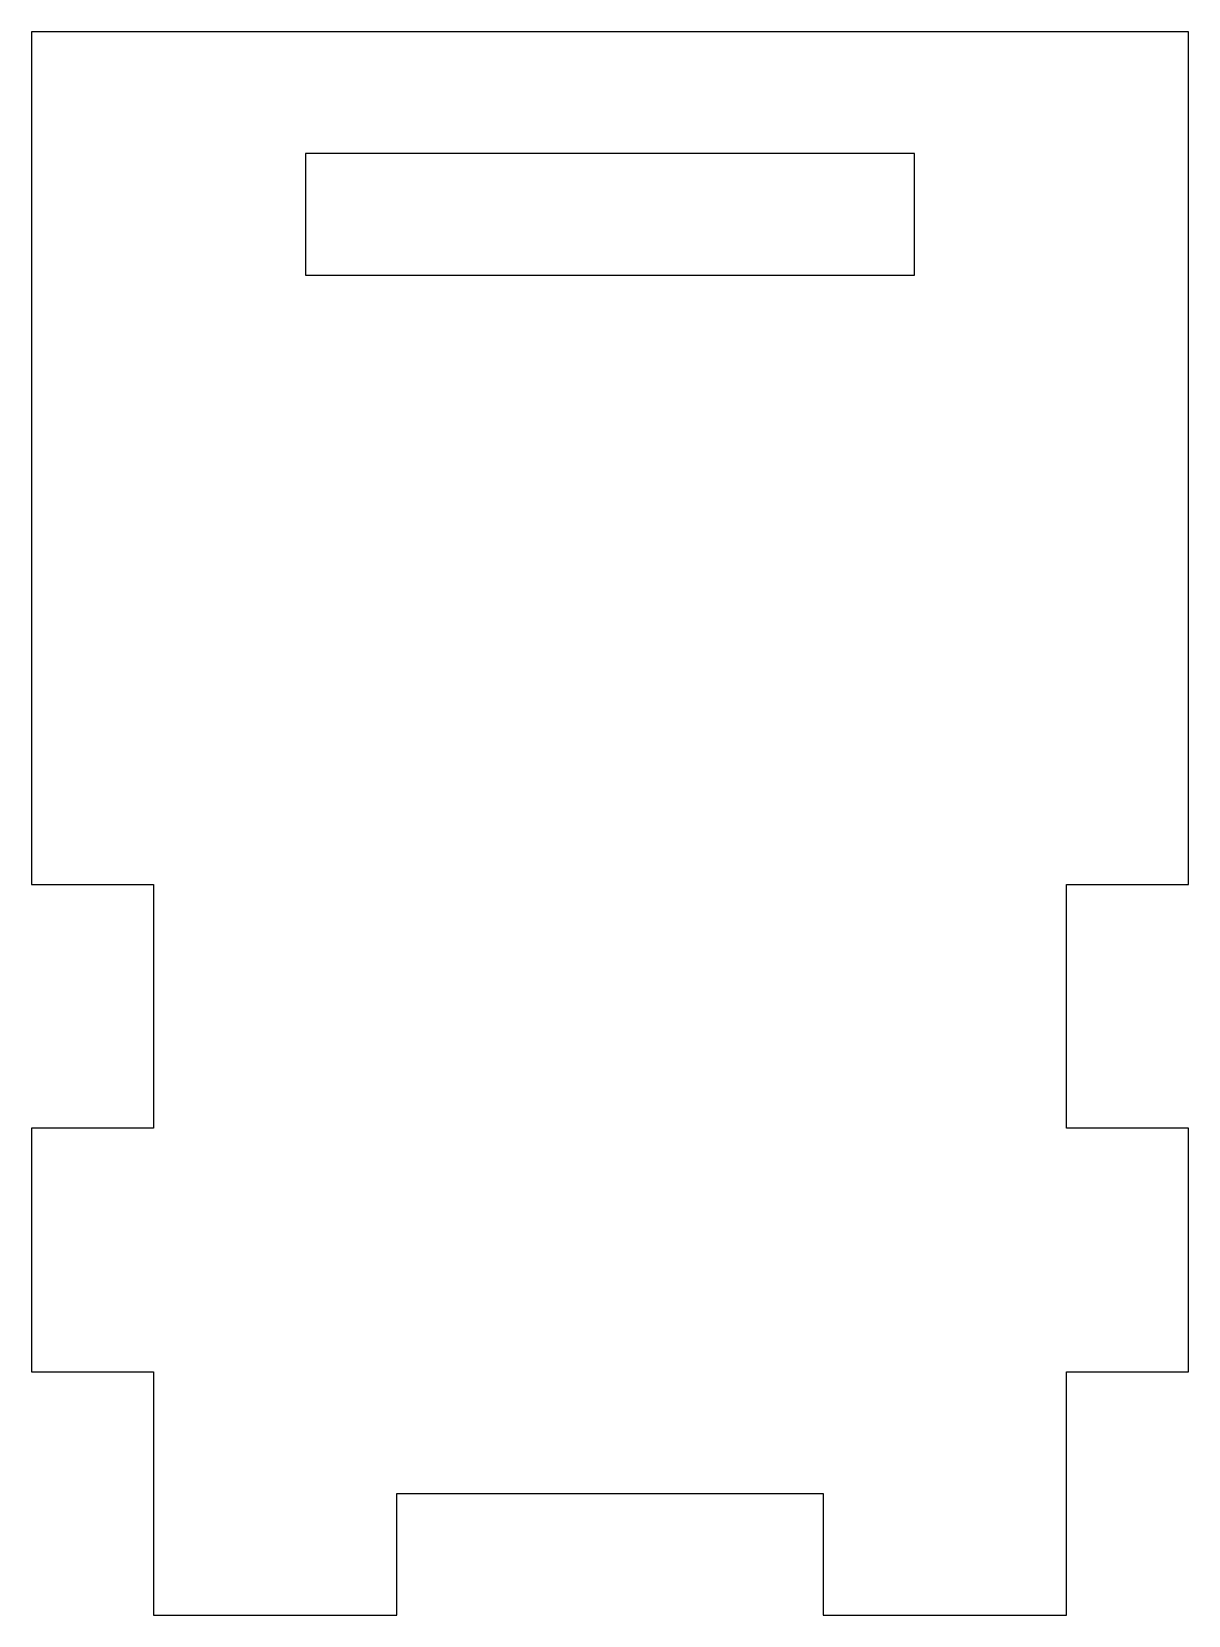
# Model space of a CAD drawing. Header units: millimetres. Extents: x -3 to 25.5, y 0 to 39.
import ezdxf

# ---------------------------------------------------------------- set-up
doc = ezdxf.new("R2010")
doc.units = ezdxf.units.MM

msp = doc.modelspace()

# ---------------------------------------------------------------- linework, layer by layer
at = {"color": 7, "linetype": 'Continuous', "lineweight": 25}
for p, q in [((-3, 39), (-3, 18)), ((25.5, 39), (-3, 39)), ((25.5, 18), (25.5, 39)), ((18.75, 36), (3.75, 36)), ((3.75, 36), (3.75, 33)), ((18.75, 33), (18.75, 36)), ((3.75, 33), (18.75, 33)), ((-3, 18), (0, 18)), ((0, 18), (0, 12)), ((22.5, 18), (25.5, 18)), ((22.5, 12), (22.5, 18)), ((-3, 12), (-3, 6)), ((0, 12), (-3, 12)), ((25.5, 12), (22.5, 12)), ((25.5, 6), (25.5, 12)), ((-3, 6), (0, 6)), ((0, 6), (0, 0)), ((22.5, 6), (25.5, 6)), ((22.5, 0), (22.5, 6)), ((6, 3), (16.5, 3)), ((6, 0), (6, 3)), ((16.5, 3), (16.5, 0)), ((0, 0), (6, 0)), ((16.5, 0), (22.5, 0))]:
    msp.add_line(p, q, dxfattribs=at)

doc.saveas('drawing.dxf')
